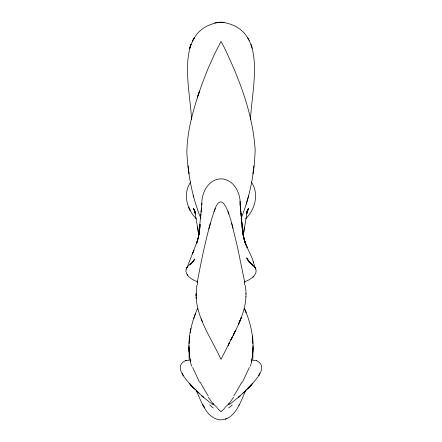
<?xml version="1.0" encoding="UTF-8"?>
<svg xmlns="http://www.w3.org/2000/svg" width="442" height="442" viewBox="0 0 442 442"><rect width="100%" height="100%" fill="white"/><g stroke="black" fill="none" stroke-linecap="round" stroke-linejoin="round"><path stroke-width="0.66" d="M196.115 293.593L196.115 295.913L196.789 285.394M196.115 293.869L196.231 298.648M245.885 293.947L245.874 293.416M240.105 205.105C241.028 193.469 233.956 179.27 221 178.822C208.044 179.27 200.972 193.469 201.9 205.11M229.63 342.451L228.122 345.456L232.343 336.942L230.834 340.003C239.531 323.317 248.818 304.864 245.216 285.433M251.343 361.434C255.509 343.567 251.642 324.848 244.382 308.323M245.862 296.902L245.879 296.571M188.972 345.583L189.154 359.782M252.796 351.76L253.028 347.716M201.856 203.259L199.066 232.492L200.099 224.254L198.839 234.039L199.988 226.083L198.596 235.569L199.861 227.945L198.32 237.183L199.585 230.503M197.618 308.323C190.358 324.848 186.496 343.567 190.657 361.434M252.846 359.782L253.028 345.583M201.132 212.232L201.524 207.95M189.182 342.876L189.143 343.252L189.414 340.6M189.253 342.119L189.287 341.743M200.508 218.79L200.988 214.155M189.596 335.948L189.154 340.086M250.498 119.793C251.454 88.317 269.255 28.1 221 22.1C172.745 28.084 190.546 88.312 191.502 119.793M241.089 218.403C249.907 196.701 254.426 173.281 255.156 149.899C252.879 114.047 239.735 79.798 224.343 47.692L221 41.454L214.381 54.349L207.922 68.958L202.226 83.466L197.458 97.35L199.58 90.964C192.872 111.036 186.977 131.893 186.872 153.214C188.248 175.468 192.336 197.74 200.911 218.403M243.26 235.652L244.398 227.055M252.918 173.888L254.006 165.756M243.785 231.558L243.553 233.205L247.205 211.696L246.63 213.911L248.514 208.193L246.973 212.049L247.885 209.768M197.171 282.725C201.734 258.763 206.453 234.685 214.077 211.486C222.663 185.226 230.917 220.436 233 228.199M190.59 360.517L190.69 360.164M199.591 230.47L197.999 238.752L199.104 233.68M190.099 332.677L190.977 328.428M199.519 231.774L197.331 241.315M210.304 223.326L208.784 229.011M197.784 239.343L197.06 242.155L198.027 238.404L196.452 243.857L197.248 241.271L186.894 267.985M246.238 204.193L248.78 195.353M193.635 318.737L195.513 313.406M186.507 269.04L186.767 268.366L186.596 268.736M190.027 264.725L192.574 262.233L194.673 259.067L192.806 261.758L193.43 260.99C190.491 264.57 183.811 267.703 186.496 273.322C188.541 277.88 193.386 280.239 197.828 281.88M246.089 389.833C240.652 401.076 235.763 419.618 220.354 419.883C205.723 418.331 201.386 400.806 195.911 389.833M249.382 367.435L242.431 382.247M214.061 211.541L215.32 208.486M239.669 321.549L241.332 317.555L238.288 324.605L240.133 320.5M192.309 254.1L193.999 250.222L193.01 252.481M197.204 309.24L197.74 308.08M245.675 218.801C255.211 209.436 259.432 193.508 251.271 181.96M233.343 334.937L235.525 330.434L233.067 335.456M247.586 210.536L248.189 209.304L246.735 211.779M229.774 342.125L221 359.374C211.84 339.091 197.32 319.748 196.137 296.836M238.846 405.275L239.161 404.712M194.287 259.714L192.574 262.233M186.48 268.195L187.325 266.846M190.729 181.96C182.557 193.513 186.817 209.425 196.325 218.801M233.641 397.214L229.21 403.435M228.647 404.115L224.774 407.59M244.404 281.841C248.99 280.134 254.144 277.587 255.868 272.631C257.714 266.084 249.266 263.962 247.183 258.797L249.68 262.52L252.725 265.327L249.354 262.145L246.912 258.194L249.023 261.703M248.89 387.446L251.625 384.529L248.89 387.446C254.012 381.601 269.642 366.948 256.675 360.738M246.592 389.772L250.454 385.789L240 395.977L229.409 404.634M253.609 276.372L252.99 276.985L253.498 276.482M228.752 403.883L228.078 404.518M242.962 393.269L245.398 390.916M190.745 264.089L191.701 263.183M224.63 408.336L221 411.734L217.37 408.336M185.325 360.738C172.374 366.971 187.955 381.568 193.11 387.446L190.375 384.529L193.11 387.446M225.238 419.22L227.006 418.552M186.402 360.445L190.922 360.037M185.209 360.771L186.518 360.412M214.713 22.901L217.889 22.293M217.84 22.304L224.16 22.304M251.078 360.037L256.791 360.771M217.226 407.59L213.353 404.115M212.596 404.651L202 395.977L191.546 385.789L194.242 388.606M252.404 265.101L248.708 261.283M213.922 404.518L213.248 403.883M196.602 390.916L199.038 393.269M192.767 387.065L195.408 389.772M253.487 266.101L254.133 266.813M212.79 403.435L208.359 397.214M195.265 211.779L193.811 209.304L195.027 212.049L193.486 208.193L194.414 210.536M187.121 274.51L187.563 275.178M255.354 267.924L254.83 267.123L255.542 268.228M249.238 40.443L247.619 37.692M202.839 404.712L204.602 407.828L203.154 405.275M246.642 257.796L247.36 259.123M199.569 382.247L192.618 367.435M190.093 210.248L188.612 207.121L190.038 210.132M255.415 268.769L255.249 268.399L255.504 269.067M251.31 360.164L251.41 360.517M202.325 321.544L201.149 318.732M245.2 310.251L246.067 312.433L244.796 309.24M227.901 211.436L228.901 214.193M250.995 44.206L252.36 48.393M194.115 209.768L195.37 213.911L194.795 211.696L197.845 228.812M255.139 268.012L252.388 258.747L245.735 244.365L247.233 247.619L244.487 240.293L245.575 243.885L244.222 239.349L245.249 243.023L243.967 238.376L244.934 242.133L243.735 237.387L244.647 241.233L242.476 231.746L244.023 238.857L242.42 230.597L243.702 237.288L242.15 228.072L243.42 235.674L242.023 226.199L243.177 234.133L241.658 220.751M193.22 195.353L193.695 196.988M253.388 261.891L253.603 262.625M231.636 223.122L237.315 246.321L244.829 282.692M187.994 165.756L189.082 173.888M198.447 233.205L197.602 227.055L198.74 235.652M252.846 340.086L252.404 335.948M252.586 340.6L252.857 343.252L252.818 342.876M240.956 213.309L242.481 229.508L240.238 204.989L241.315 217.127M252.713 341.743L252.747 342.119M240.15 203.381L240.42 207.055L240 201.198M244.669 281.073L244.669 284.985M197.331 281.073L197.303 285.046M251.553 360.252A20.791 2.442 -61.6 0 1 250.238 366.203M241.757 382.192A35.564 5.608 -61.3 0 1 233.818 395.855M229.188 403.198A36.531 14.354 -69.3 0 1 228.636 403.872M232.277 404.916A20.15 10.426 -65 0 1 228.63 407.977M191.762 366.203A20.791 2.442 61.6 0 1 190.447 360.252M208.182 395.855A35.564 5.608 61.3 0 1 200.243 382.192M213.364 403.872A36.531 14.354 69.3 0 1 212.812 403.198M213.37 407.977A20.15 10.426 65 0 1 209.723 404.916M190.005 47.261L189.64 48.393L191.005 44.206L190.005 47.261M259.592 374.037L258.852 375.352L259.813 373.65L259.592 374.037M193.977 38.382L192.342 41.239L194.381 37.692L193.977 38.382M252.747 383.297L249.979 386.302L252.747 383.297M249.233 387.065L247.758 388.606L249.233 387.065M240 395.977L238.536 397.264L240 395.977M203.464 397.264L202 395.977L203.464 397.264M192.021 386.302L189.253 383.297L192.021 386.302M182.408 374.037L182.187 373.65L183.148 375.352L182.408 374.037M189.204 351.76L188.972 347.716L189.204 351.76"/></g></svg>
